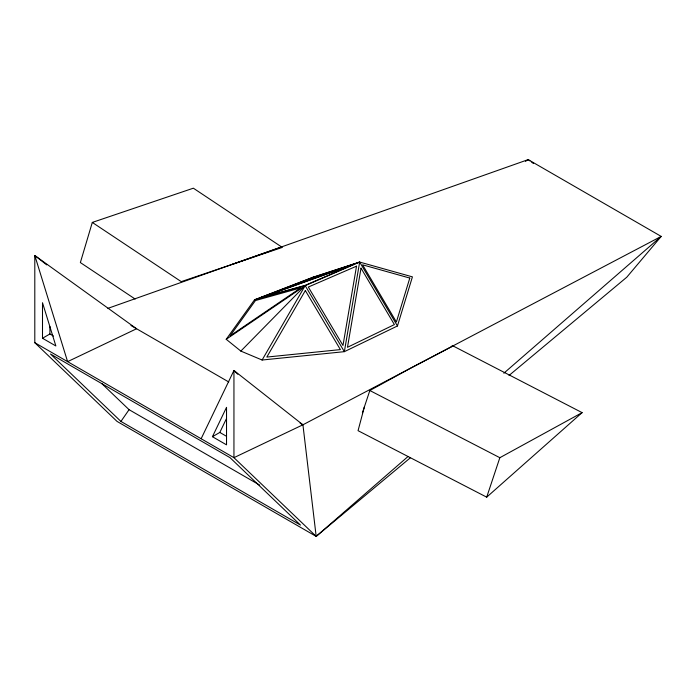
<?xml version="1.0" encoding="UTF-8"?>
<svg xmlns="http://www.w3.org/2000/svg" width="696" height="696" viewBox="0 0 696 696"><rect width="100%" height="100%" fill="white"/><g stroke="black" fill="none" stroke-linecap="round" stroke-linejoin="round"><path stroke-width="1.04" d="M364.382 406.908L358.057 430.676L486.704 497.162L582.108 412.632L452.104 345.451M92.307 222.424L181.247 281.636L282.298 247.411L193.357 188.19L92.307 222.424L80.362 262.566L135.146 299.045M397.451 325.972L412.423 276.869L359.658 262.061L313.035 277.234L254.536 299.811L226.209 339.291L240.842 351.089L262.105 360.023L344.355 351.671L397.451 325.972L359.658 262.061L254.536 299.811L305.179 285.63L359.658 262.061L344.355 351.671L305.179 285.63L226.209 339.291M362.381 412.928L369.837 390.517L410.971 367.984L453.07 345.947M486.704 497.162L499.841 457.707L582.108 412.632M201.135 438.741L233.943 370.472L302.925 424.795L316.175 536.381L410.518 457.655M212.428 436.705L226.531 407.351L226.531 444.848L212.428 436.705L219.823 432.433L226.4 418.74M262.105 360.023L305.179 285.63L240.842 351.089M120.939 421.428L50.495 354.003L230.028 457.655L300.472 525.08L120.939 421.428L129.064 409.674L101.668 383.461M46.719 264.889L34.8 255.502L67.599 361.642L136.581 328.756L34.8 255.502L34.8 342.702L117.032 421.402L316.175 536.381L407.96 456.576M503.843 373.213L661.2 236.414L528.186 159.619L107.88 308.371M509.046 375.449L626.774 277.217L661.2 236.414L302.925 424.795L233.943 457.672L34.8 342.702M525.437 161.368L528.186 159.619L529.926 160.906M42.499 338.256L55.863 345.973L42.499 302.725L42.499 338.256L49.895 333.993L53.453 336.046M261.052 297.392L312.73 277.452L353.925 264.045M231.777 264.524L281.645 246.976M313.035 277.234L315.192 277.225M369.837 390.517L499.841 457.707M130.961 325.51L228.749 381.965M300.115 423.168L302.925 424.795M219.823 432.433L226.4 436.235M129.064 409.674L259.712 485.112M531.666 162.185L533.397 163.464M316.175 536.381L233.943 457.672L233.943 370.472L237.788 374.239M49.895 326.45L49.895 333.993M356.526 266.185L342.98 345.468L308.319 287.039L356.526 266.185M361.006 268.134L347.487 347.295L394.388 324.597L361.006 268.134M409.796 278.069L396.398 322.004L362.581 264.819L409.796 278.069M305.344 290.545L266.829 357.065L340.379 349.601L305.344 290.545M255.432 300.559L230.098 335.863L300.715 287.874L255.432 300.559M353.525 264.454L305.327 285.308L260.513 297.862L353.525 264.454"/></g></svg>
